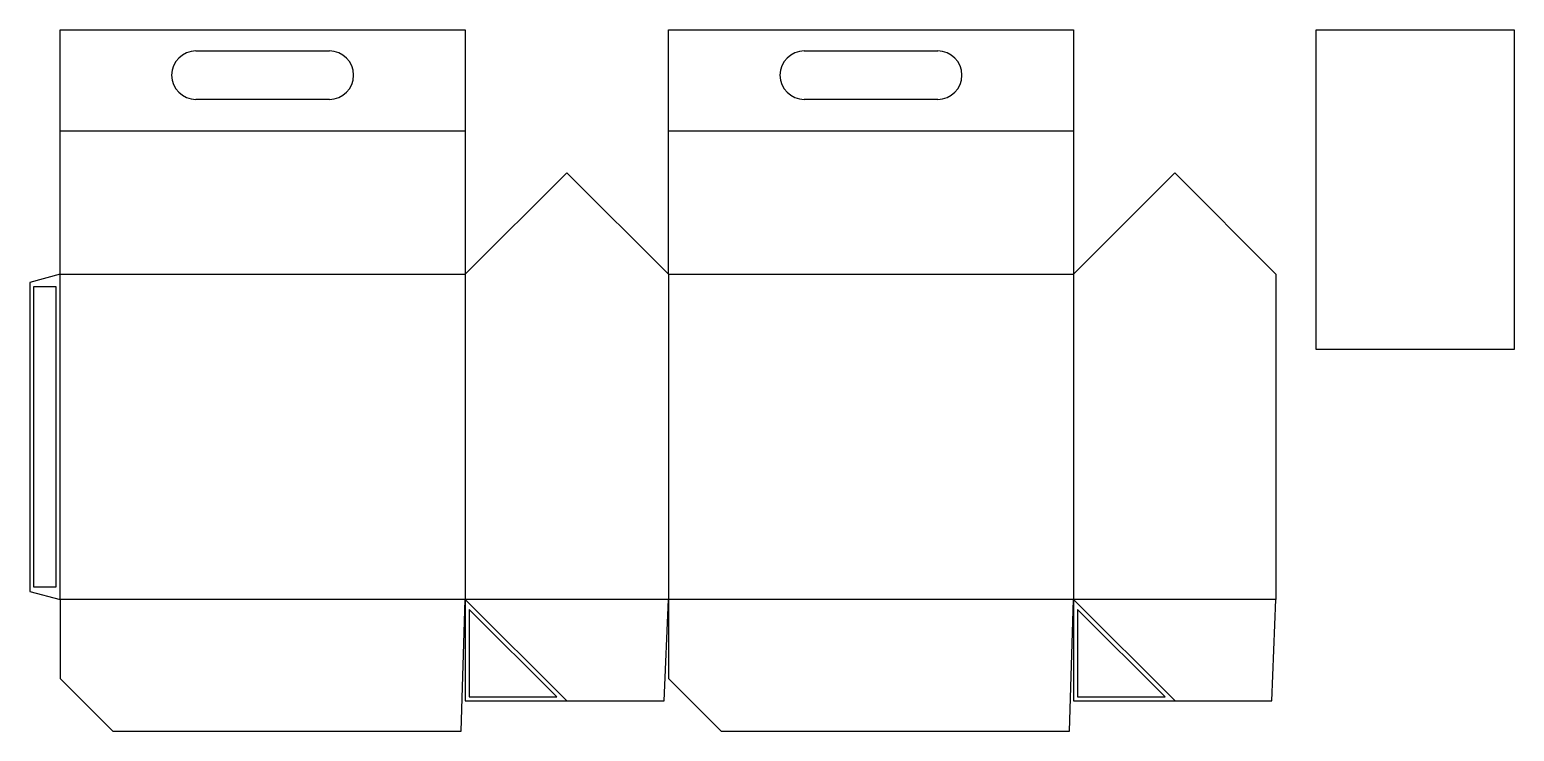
# Model space of a CAD drawing. Header units: millimetres. Extents: x 0 to 734, y 0 to 347.
import ezdxf

# ---------------------------------------------------------------- set-up
doc = ezdxf.new("R2010")
doc.units = ezdxf.units.MM
for name, color, linetype in [('CREASE', 5, 'CONTINUOUS'), ('CUT', 1, 'CONTINUOUS'), ('GLUE', 2, 'CONTINUOUS')]:
    doc.layers.add(name, color=color, linetype=linetype)

msp = doc.modelspace()

# ---------------------------------------------------------------- linework, layer by layer
at = {"layer": 'CREASE'}
for p, q in [((15, 297.154), (215.45, 297.154)), ((315.9, 297.154), (516.35, 297.154)), ((15, 65.225), (15, 226.125)), ((15, 226.125), (215.45, 226.125)), ((215.45, 226.125), (215.45, 65.225)), ((315.9, 226.125), (315.9, 65.225)), ((315.9, 226.125), (516.35, 226.125)), ((516.35, 226.125), (516.35, 65.225)), ((215.45, 65.225), (15, 65.225)), ((315.9, 65.225), (215.45, 65.225)), ((215.45, 65.225), (265.675, 15)), ((516.35, 65.225), (315.9, 65.225)), ((616.35, 65.225), (516.35, 65.225)), ((516.35, 65.225), (566.575, 15))]:
    msp.add_line(p, q, dxfattribs=at)
at = {"layer": 'CUT'}
for p, q in [((15, 297.154), (15, 347.154)), ((15, 347.154), (215.45, 347.154)), ((215.45, 347.154), (215.45, 297.154)), ((315.9, 297.154), (315.9, 347.154)), ((315.9, 347.154), (516.35, 347.154)), ((516.35, 347.154), (516.35, 297.154)), ((636.35, 347.154), (734.35, 347.154)), ((636.35, 188.954), (636.35, 347.154)), ((734.35, 347.154), (734.35, 188.954)), ((82.225, 336.654), (148.225, 336.654)), ((383.125, 336.654), (449.125, 336.654)), ((148.225, 312.654), (82.225, 312.654)), ((449.125, 312.654), (383.125, 312.654)), ((15, 226.125), (15, 297.154)), ((215.45, 297.154), (215.45, 226.125)), ((315.9, 226.125), (315.9, 297.154)), ((516.35, 297.154), (516.35, 226.125)), ((215.45, 226.125), (265.675, 276.35)), ((265.675, 276.35), (315.9, 226.125)), ((516.35, 226.125), (566.35, 276.35)), ((566.35, 276.35), (616.35, 226.125)), ((15, 226.125), (0, 222.106)), ((0, 222.106), (0, 69.244)), ((616.35, 226.125), (616.35, 65.225)), ((734.35, 188.954), (636.35, 188.954)), ((0, 69.244), (15, 65.225)), ((15, 65.225), (15, 26.09)), ((213.45, 0), (215.45, 65.225)), ((215.45, 65.225), (215.45, 15)), ((313.9, 15), (315.9, 65.225)), ((315.9, 65.225), (315.9, 26.09)), ((514.35, 0), (516.35, 65.225)), ((516.35, 65.225), (516.35, 15)), ((614.35, 15), (616.35, 65.225)), ((15, 26.09), (41.09, 0)), ((315.9, 26.09), (341.99, 0)), ((215.45, 15), (313.9, 15)), ((516.35, 15), (614.35, 15)), ((41.09, 0), (213.45, 0)), ((341.99, 0), (514.35, 0))]:
    msp.add_line(p, q, dxfattribs=at)
for centre, start, end in [((82.225, 324.654), 90, 180), ((148.225, 324.654), 0, 90), ((383.125, 324.654), 90, 180), ((449.125, 324.654), 0, 90), ((82.225, 324.654), 180, 270), ((148.225, 324.654), 270, 0), ((383.125, 324.654), 180, 270), ((449.125, 324.654), 270, 0)]:
    msp.add_arc(centre, 12, start, end, dxfattribs=at)
at = {"layer": 'GLUE'}
for p, q in [((2, 220.106), (13, 220.106)), ((2, 71.244), (2, 220.106)), ((13, 220.106), (13, 71.244)), ((13, 71.244), (2, 71.244)), ((217.45, 60.225), (217.45, 17)), ((260.675, 17), (217.45, 60.225)), ((518.35, 60.225), (518.35, 17)), ((561.575, 17), (518.35, 60.225)), ((217.45, 17), (260.675, 17)), ((518.35, 17), (561.575, 17))]:
    msp.add_line(p, q, dxfattribs=at)

doc.saveas('drawing.dxf')
